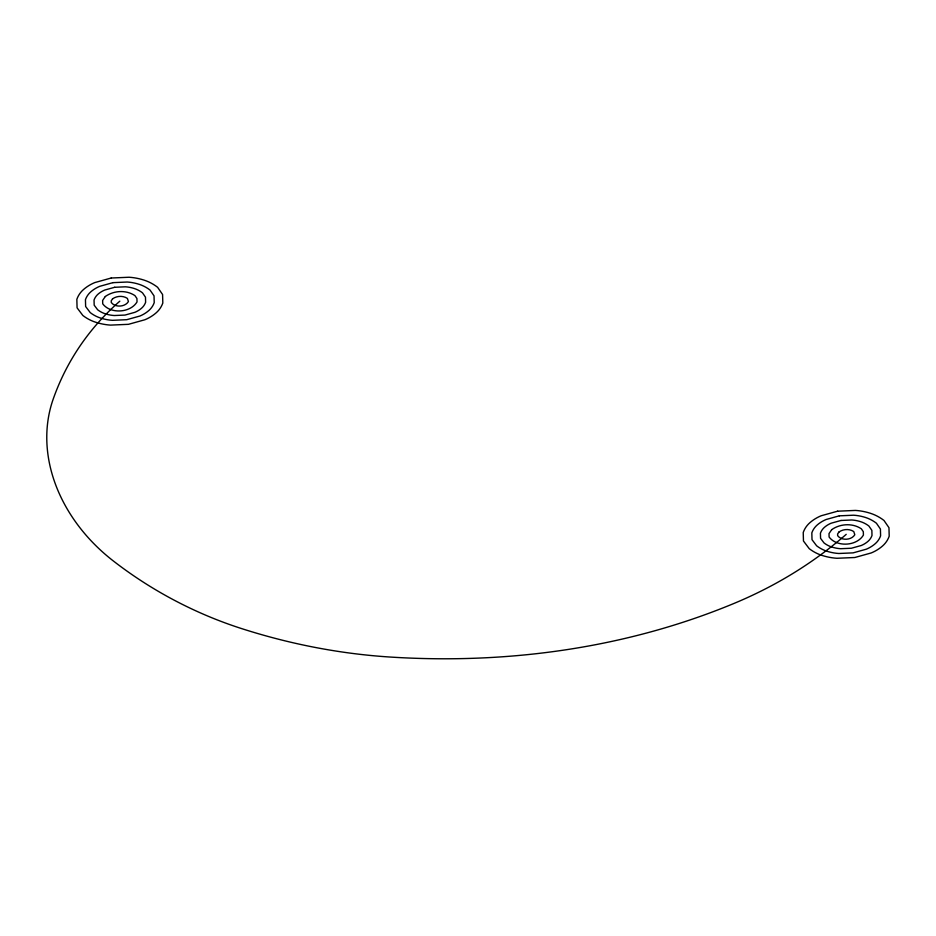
<?xml version="1.0" encoding="UTF-8"?>
<svg xmlns="http://www.w3.org/2000/svg" width="936" height="936" viewBox="0 0 936 936"><rect width="100%" height="100%" fill="white"/><g stroke="black" fill="none" stroke-linecap="round" stroke-linejoin="round"><path stroke-width="1.4" d="M846.214 534.351A538.703 439.663 28.8 0 1 733.742 603.544A813.84 664.197 28.8 0 1 390.429 657.06A538.703 439.663 28.8 0 1 241.628 628.594A343.968 280.718 28.8 0 1 113.338 560.968A163.11 133.123 28.8 0 1 53.165 399.204A343.968 280.718 28.8 0 1 119.831 301.17M105.3 296.513L102.632 300.433L102.726 303.837C110.436 314.215 130.432 312.998 137.03 301.918L136.925 298.502L134.936 295.612C126.184 289.739 113.771 290.452 105.3 296.513M112.566 298.841L111.232 300.807L111.279 302.503C115.128 307.698 125.132 307.09 128.431 301.544L127.378 298.397C123.002 295.46 116.801 295.811 112.566 298.841M831.683 529.682L829.015 533.602L829.109 537.018C836.819 547.396 856.814 546.179 863.413 535.088L863.32 531.683L861.319 528.793C852.567 522.92 840.154 523.622 831.683 529.682M838.948 532.022L837.615 533.976L837.662 535.684C841.511 540.868 851.514 540.259 854.814 534.725L853.761 531.566C849.385 528.629 843.184 528.992 838.948 532.022M111.22 278.015L94.758 282.59A53.867 43.969 28.8 0 0 83.515 289.516A34.398 28.068 28.8 0 0 76.846 299.321L77.08 307.839L82.859 315.49A34.398 28.068 28.8 0 0 95.694 322.253A53.867 43.969 28.8 0 0 110.577 325.108L128.443 324.324L144.904 319.749A53.867 43.969 28.8 0 0 156.148 312.835A34.398 28.068 28.8 0 0 162.817 303.03L162.583 294.512L157.587 287.27A36.527 29.812 28.8 0 0 143.968 280.086A53.867 43.969 28.8 0 0 129.086 277.243L111.22 278.015M112.94 282.649L99.778 286.311A43.091 35.17 28.8 0 0 90.78 291.845A27.518 22.452 28.8 0 0 85.445 299.684L85.632 306.505L90.254 312.624A27.518 22.452 28.8 0 0 100.515 318.041A43.091 35.17 28.8 0 0 112.425 320.323L126.723 319.691L139.885 316.04A43.091 35.17 28.8 0 0 148.882 310.495A27.518 22.452 28.8 0 0 154.218 302.656L154.03 295.846L150.041 290.055A29.215 23.845 28.8 0 0 139.136 284.31A43.091 35.17 28.8 0 0 127.237 282.029L112.94 282.649M114.66 287.282L104.785 290.031A32.327 26.383 28.8 0 0 98.034 294.173A20.639 16.848 28.8 0 0 94.045 300.058L94.185 305.171L97.648 309.769A20.639 16.848 28.8 0 0 105.347 313.829A32.327 26.383 28.8 0 0 114.274 315.526L125.003 315.069L134.878 312.32A32.327 26.383 28.8 0 0 141.617 308.166A20.639 16.848 28.8 0 0 145.618 302.281L145.478 297.18L142.483 292.828A21.914 17.889 28.8 0 0 134.316 288.522A32.327 26.383 28.8 0 0 125.389 286.814L114.66 287.282M837.603 511.196L821.141 515.771A53.867 43.969 28.8 0 0 809.897 522.686A34.398 28.068 28.8 0 0 803.228 532.49L803.462 541.02L809.242 548.671A34.398 28.068 28.8 0 0 822.077 555.434A53.867 43.969 28.8 0 0 836.959 558.277L854.825 557.505L871.287 552.93A53.867 43.969 28.8 0 0 882.531 546.004A34.398 28.068 28.8 0 0 889.2 536.211L888.966 527.682L883.97 520.451A36.527 29.812 28.8 0 0 870.351 513.267A53.867 43.969 28.8 0 0 855.469 510.424L837.603 511.196M839.323 515.83L826.16 519.492A43.091 35.17 28.8 0 0 817.163 525.026A27.518 22.452 28.8 0 0 811.828 532.865L812.015 539.686L816.637 545.805A27.518 22.452 28.8 0 0 826.897 551.222A43.091 35.17 28.8 0 0 838.808 553.492L853.105 552.872L866.268 549.21A43.091 35.17 28.8 0 0 875.265 543.676A27.518 22.452 28.8 0 0 880.6 535.837L880.413 529.015L876.424 523.224A29.215 23.845 28.8 0 0 865.531 517.479A43.091 35.17 28.8 0 0 853.62 515.21L839.323 515.83M841.043 520.463L831.168 523.201A32.327 26.383 28.8 0 0 824.417 527.354A20.639 16.848 28.8 0 0 820.427 533.239L820.568 538.352L824.031 542.938A20.639 16.848 28.8 0 0 831.73 546.998A32.327 26.383 28.8 0 0 840.657 548.707L851.386 548.239L861.26 545.501A32.327 26.383 28.8 0 0 868 541.347A20.639 16.848 28.8 0 0 872.001 535.462L871.861 530.349L868.865 526.009A21.914 17.889 28.8 0 0 860.699 521.703A32.327 26.383 28.8 0 0 851.772 519.995L841.043 520.463"/></g></svg>
